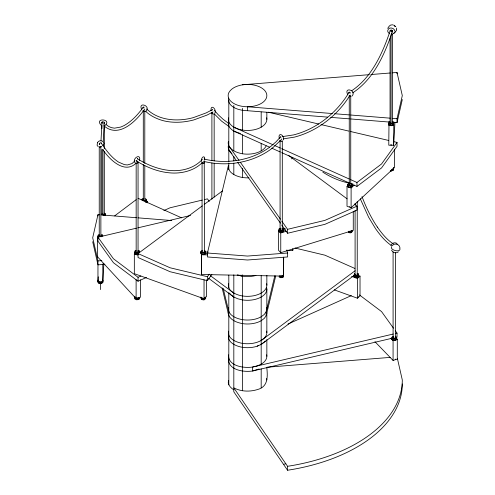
<?xml version="1.0" encoding="UTF-8"?>
<svg xmlns="http://www.w3.org/2000/svg" width="495" height="495" viewBox="0 0 495 495"><rect width="100%" height="100%" fill="white"/><g stroke="black" fill="none" stroke-linecap="round" stroke-linejoin="round"><path stroke-width="0.74" d="M201.743 161.562C200.116 158.084 205.171 153.964 204.775 159.359M204.237 162.249L204.491 251.67A1.207 0.699 0 0 1 203.6 252.252A1.207 0.699 0 0 1 202.325 252.004L202.09 251.485A1.207 0.699 0 0 1 202.177 251.312M101.902 128.681L101.908 125.439M355.132 274.341L355.125 274.527A1.207 0.699 0 0 0 355.998 275.115A1.207 0.699 0 0 0 357.279 274.88L357.532 274.366A1.207 0.699 0 0 0 357.081 273.902M104.247 122.853L103.251 141.168M391.05 29.966L391.817 30.424M103.863 263.792L102.781 282.144L97.948 282.051L98.258 276.816M283.691 257.381L283.524 276.123L201.416 274.508L201.496 253.366M201.416 274.508L201.576 253.49M203.185 254.795L203.228 254.096M286.636 250.291L292.78 250.408L292.861 249.01M394.967 122.29L393.612 145.295L388.779 145.196L389.014 121.424M393.612 145.295L393.828 121.85M283.282 139.887C284.724 134.584 277.379 131.744 279.372 138.73M101.005 140.58L101.964 122.686A1.77 1.677 42.6 0 0 102.131 123.397M204.181 160.392L204.497 158.208L204.218 158.604M143.154 108.034L143.296 107.322M387.802 30.071L387.789 31.779L389.454 33.796M352.65 92.881C373.645 79.175 384.572 54.648 392.337 31.692L391.842 30.436M350.633 93.048L349.328 92.138L349.216 92.825M282.15 228.306L283.431 228.869L283.121 231.573L280.888 232.106L278.963 231.258L279.279 228.56L280.764 228.201M278.963 231.258L279.279 228.56M283.121 231.573L283.431 228.869M278.963 276.847L280.888 277.695L283.121 277.157L283.431 274.459M99.514 214.774L97.973 214.651L92.701 237.779L97.973 260.915L97.948 282.051M228.48 98.09C227.446 107.601 240.05 110.688 247.5 110.707L327.659 117.123M228.48 117.841C227.298 121.789 230.695 125.297 233.819 127.184L273.221 144.88M228.48 121.789C227.298 125.742 230.695 129.244 233.819 131.138L269.707 147.25M228.48 141.539L228.152 142.987L228.808 145.876L239.048 160.417M228.48 145.487L228.152 146.935L228.808 149.824L236.375 160.572M228.48 165.237C227.149 172.792 236.418 176.523 242.494 177.476A19.348 11.175 0 0 0 248.942 177.823M228.48 283.734C227.149 291.283 236.418 295.02 242.494 295.967A19.348 11.175 0 0 0 266.687 283.722M228.48 307.432C227.149 314.981 236.418 318.718 242.494 319.665A19.348 11.175 0 0 0 261.181 316.775L264.256 314.461L266.192 311.77L274.812 275.783M228.48 331.13C227.149 338.685 236.418 342.416 242.494 343.369A19.348 11.175 0 0 0 266.687 331.118M228.48 335.078C227.149 342.633 236.418 346.37 242.494 347.317A19.348 11.175 0 0 0 257.177 346.203L261.181 344.427L353.869 275.622M228.48 354.828C227.954 366.201 243.837 368.379 252.506 367.067L393.259 334.026M228.48 358.776C227.954 370.155 243.837 372.333 252.506 371.015L392.51 338.153M228.48 380.5C227.298 384.454 230.695 387.956 233.819 389.85M266.848 289.13L266.848 308.874L266.192 311.77L266.192 315.717L264.256 318.415L261.181 320.723A19.348 11.175 0 0 1 242.494 323.619C237.26 322.647 231.549 320.636 228.808 315.717L222.162 287.979M266.848 367.822C267.746 377.233 268.055 386.923 257.177 389.645C249.536 391.947 240.947 391.625 233.819 387.87L287.564 466.302L287.564 470.25A154.799 89.372 0 0 0 402.299 383.922M392.399 122.296L397.027 122.667L397.027 118.72L402.299 95.584L397.027 72.456L392.411 72.827M397.027 122.667L402.299 99.538M286.846 250.012L287.564 253.013L287.564 256.961L247.5 260.005L207.436 256.961L207.436 253.013L228.449 165.293M275.709 275.981L266.192 315.717L266.848 312.828L266.848 332.578M104.061 213.166L105.33 213.747L104.977 215.127L103.48 215.474M214.96 113.101C216.866 108.832 210.152 103.628 211.08 110.769M357.316 273.351L358.578 273.933L358.225 276.631L355.973 277.144L354.08 276.278L354.432 273.58L354.432 274.898M358.225 276.631L358.578 273.933M139.559 160.392C141.261 152.225 130.779 159.291 135.512 163.22M134.888 253.298L135.246 250.6L134.888 253.298L136.781 254.164L138.284 253.824M138.13 250.377L139.392 250.953L139.033 252.339L136.781 252.846L134.888 251.98M139.392 297.86L139.033 299.24L136.781 299.753L134.888 298.881L135.246 297.501M392.244 121.566L393.494 122.154L393.11 124.845L390.852 125.346L388.977 124.462L389.361 121.77M388.977 124.462L389.361 123.088M393.11 124.845L393.494 122.154M391.069 170.917L391.26 170.224M393.11 170.435L393.494 167.737L393.11 170.435L390.852 170.93M392.38 31.445L392.102 31.711M101.995 122.327L102.106 121.999M391.91 30.288L390.215 30.616C382.765 53.045 371.553 77.511 351.846 90.641M99.433 143.216L99.458 144.583M390.957 245.613C391.619 242.699 396.476 241.418 397.621 244.617M97.49 142.708L97.094 145.227L98.189 146.687M103.399 145.146C105.942 141.137 98.994 138.841 97.428 142.801M104.692 126.454C119.437 138.216 136.608 120.656 144.794 108.925M394.719 32.249L393.587 33.728M392.436 31.482L392.424 31.562A1.207 0.978 15.5 0 1 391.854 32.07M282.311 140.766L281.927 141.224M104.105 123.546L103.696 124.028M349.099 92.268C336.928 112.767 316.905 128.879 293.69 134.9L282.138 136.651M350.138 95.04C337.708 115.316 317.573 131.101 294.445 137.121L283.245 138.897M202.306 205.877L138.043 253.576L138.043 257.53L170.101 271.73L207.436 280.659L207.436 276.711L209.218 274.18M207.436 280.659L211.885 274.341M394.014 141.712L397.027 142.418L381.558 163.975L356.957 182.482L356.957 186.429L350.627 183.589M102.954 145.753L103.467 145.054M143.445 107.038C137.919 114.45 132.4 120.817 124.214 125.526L120.78 127.054L114.456 128.168L111.338 127.63L108.473 126.367L106.326 124.691M135.036 160.764L131.992 163.597L127.413 164.953L124.424 164.649L118.447 162.051C111.109 157.187 105.874 149.923 100.999 142.758M388.81 26.433L390.728 25.004L393.042 24.818M395.635 31.915L393.723 33.351M392.17 245.712C394.41 242.445 400.022 244.252 400.047 248.187M145.153 111.152L144.491 111.455L142.919 110.787M280.628 136.799L275.963 141.879L271.142 146.099C252.475 160.498 227.1 164.544 204.41 159.112M280.201 140.728L272.547 147.974M213.06 111.913L207.133 115.038L193.786 119.926C183.565 122.612 172.656 123.255 162.385 120.471C156.253 118.614 150.22 115.762 145.592 111.245M393.308 337.089L393.209 337.188A1.207 0.699 0 0 0 393.457 337.949A1.207 0.699 0 0 0 394.769 338.11L395.431 337.739A1.207 0.699 0 0 0 395.288 337.046M202.387 159.328C195.11 167.384 184.394 170.664 174.32 170.695C161.098 170.546 148.376 165.633 137.276 158.678M146.409 202.208L147.349 201.335L145.982 200.846M206.601 279.694L206.601 296.4L204.039 298.77L134.331 273.673L134.331 253.923L135.178 253.131M394.589 149.243L394.589 167.477L351.11 207.721L347.007 206.248L347.007 186.497L347.948 185.625M351.753 184.74L352.879 183.695M351.11 207.721L351.11 187.976L354.222 185.099M355.961 277.93L356.604 277.342M334.23 289.853L357.47 298.225L357.47 278.475L360.026 276.105L358.522 275.56M357.47 298.225L360.026 295.855L360.026 276.105M146.056 111.14C151.21 105.695 137.69 101.283 141.7 109.574M352.025 96.061C357.18 90.597 343.617 86.235 347.651 94.508M135.772 163.486C124.196 174.203 109.271 159.26 102.935 149.731M114.673 215.87L136.193 199.671M356.957 186.429L381.558 167.923L397.027 146.365L397.027 142.418M261.181 344.427L264.256 342.113A19.348 11.175 0 0 0 265.178 341.074M204.769 250.476L205.685 251.769L205.685 253.081L204.206 254.189L201.812 254.003L200.896 252.71L200.896 251.392L202.375 250.284M200.896 251.392L201.812 252.685L204.206 252.871L205.685 251.769M201.812 299.586L201.812 298.275L204.206 298.46L205.685 297.353L205.685 298.671L204.206 299.778L201.812 299.586L200.896 298.293L200.896 296.981M204.157 204.497L222.694 190.742M261.181 340.473L355.107 270.753M351.481 183.441L352.39 184.734L352.39 186.052L350.899 187.153L348.505 186.955L347.595 185.662L347.595 184.344L349.086 183.243M347.595 184.344L348.505 185.637L350.899 185.835L352.39 184.734M350.899 232.737L352.39 231.635L352.39 230.324L350.899 231.419L350.899 232.737L348.505 232.545L348.505 231.227M395.814 336.365L396.712 337.658L396.712 338.976L395.22 340.071L392.826 339.873L391.929 338.58L391.929 337.262L393.42 336.167M391.929 337.262L392.826 338.561L395.22 338.759L396.712 337.658M143.148 198.309L141.644 199.405L142.535 200.704M145.536 198.514L146.427 199.813L144.924 200.908L143.129 200.753M145.425 201.861L146.427 201.131L146.427 199.813M98.666 237.402L98.09 236.53L98.09 235.212L99.111 234.494M98.09 280.801L98.09 282.119L98.95 283.425L101.339 283.647L102.867 282.565L102.781 263.915M272.448 148.055C253.162 162.935 226.927 167.038 203.513 161.358M137.635 161.123L136.942 161.252L136.348 160.634M398.444 251.837C396.272 253.681 392.603 252.827 391.564 250.154M257.177 346.203L258.353 345.516M104.736 125.711C113.039 118.905 93.475 117.309 101.302 125.421M388.934 28.592C391.106 27.046 394.732 28.568 394.849 31.309M212.516 109.63L206.137 112.916L193.347 117.618C177.358 122.061 158.313 120.495 146.65 108.925M350.955 96.253L350.151 96.327L349.253 95.578L349.253 185.693M136.36 228.201L97.973 237.21L113.442 258.767L138.043 277.274L140.852 276.012M97.973 237.21L97.973 241.164L113.442 262.715L138.043 281.228L146.483 277.435M287.997 324.046L351.332 295.608M163.826 210.561L170.101 207.776L202.208 200.098M281.779 225.046L287.564 233.263L324.899 224.334L356.957 210.134L356.957 206.18L324.899 220.386L287.564 229.315L281.779 221.098M266.687 354.816A19.348 11.175 0 0 1 261.181 364.171L257.177 365.947L252.506 367.067L252.506 371.015L259.176 369.01M390.184 30.628L392.349 31.668L392.51 30.869M390.963 338.518L393.073 340.696L394.478 340.244M395.183 340.022L397.293 339.341L397.293 359.085L393.073 360.447L374.925 341.668M212.089 112.928L212.534 113.887L213.469 114.098M98.313 237.909L97.478 237.006L97.478 256.757L97.837 256.645M279.533 230.163L278.487 230.484L278.487 250.229L280.764 252.697L353.269 230.392L353.269 211.402M283.041 229.08L285.231 228.405M283.183 230.621L285.398 229.94M279.626 231.716L280.764 232.947L286.271 231.252M97.478 256.757L136.113 298.615L140.382 297.303L140.382 279.836M242.494 84.793C237.266 85.777 231.524 87.764 228.808 92.695A19.348 11.175 0 0 0 245.811 106.716A19.348 11.175 0 0 0 266.774 94.613A19.348 11.175 0 0 0 242.494 84.793L369.344 74.665M204.447 199.565L207.436 198.848L209.218 201.378M278.963 229.946L280.888 230.794L283.121 230.255M282.379 276.018L280.888 276.377L280.888 277.695M283.926 464.223L285.832 463.772M137.87 227.849L190.556 215.48M395.517 333.494L397.027 333.141L397.027 337.095M354.08 274.96L355.973 275.826L358.225 275.313M134.888 298.881L134.888 297.563L136.781 298.435L139.033 297.922L139.033 299.24M388.977 123.15L390.852 124.028L393.11 123.527M103.826 125.909L104.309 125.439L104.309 148.543M281.655 141.335L280.727 141.149L280.077 140.165L280.077 230.274M370.885 74.541L390.103 73.006M97.973 260.915L101.822 260.605M104.897 264.311L97.973 264.862L92.701 241.727M267.096 367.216L390.122 357.396M287.564 253.013L247.5 256.057L207.436 253.013M203.105 163.554L204.002 163.226L204.466 162.156A1.207 0.978 13.2 0 1 204.113 162.83M388.779 125.452L393.612 125.544M205.908 252.054L208.216 252.103M205.524 253.446L207.826 253.49M201.416 254.764L207.448 254.882M332.281 113.541L247.5 106.759L247.5 110.707M334.595 113.726L349.241 114.896M350.782 115.019L390.085 118.163M392.399 118.348L397.027 118.72M330.74 117.365L349.241 118.843M350.782 118.967L389.318 122.055M101.048 214.892L136.416 217.72M137.957 217.843L171.784 220.541M268.315 112.204L318.743 124.041M321.001 124.573L348.851 131.113M350.355 131.466L388.742 140.475M237.223 274.985L242.494 276.222A19.348 11.175 0 0 0 255.903 275.492M266.687 117.829A19.348 11.175 0 0 1 242.494 130.08L237.823 128.96L233.819 127.184M240.49 133.551L233.819 131.138M266.192 145.876A19.348 11.175 0 0 1 242.494 153.778C237.26 152.806 231.549 150.796 228.808 145.876M349.235 183.131C339.836 181.195 330.864 177.346 322.82 172.136M295.032 248.032L324.899 255.179L354.872 268.451M237.823 275.102L242.494 276.222M207.436 276.711L170.101 267.783L138.043 253.576M347.007 186.497L351.11 187.976M358.269 277.12L358.745 277.287M351.611 276.365L357.47 278.475M134.331 253.923L137.499 255.061M208.482 278.221L233.819 297.025L237.823 298.801L242.494 299.921A19.348 11.175 0 0 0 266.687 287.669M274.632 145.511L280.257 148.042M281.667 148.673L349.216 179.004M350.627 179.636L356.957 182.482M271.817 148.197L280.257 151.99M281.667 152.621L349.216 182.958M138.043 198.285L181.665 217.874M101.153 146.693L99.681 147.151L99.241 146.749L99.241 236.084M137.864 162.193C138.959 162.354 136.762 163.901 136.137 163.133M391.384 34.05L392.201 34.285L392.461 33.833L392.461 122.401M202.802 163.48L202.306 163.09M281.933 228.851L282.317 229.136A1.207 0.699 0 0 1 282.057 229.897A1.207 0.699 0 0 1 280.739 230.051L280.083 229.674A1.207 0.699 0 0 1 280.461 228.851M136.942 161.252C148.085 168.17 160.881 172.91 174.104 173.077L174.29 173.071C184.375 173.033 194.857 169.946 202.164 162.725L202.065 162.372M228.381 126.064L221.568 121.133L214.106 113.726M393.278 243.856C386.737 239.605 381.8 233.368 377.339 227.075L377.431 227.211C371.027 217.701 366.034 207.318 361.993 196.608M391.186 245.353C384.813 241.003 379.931 234.853 375.513 228.61L368.608 217.181L360.304 198.817M288.368 155.269L347.075 198.842M354.488 204.348L356.957 206.18M210.338 275.647L233.819 293.077M228.554 123.36L223.127 119.295L218.246 114.791L214.378 110.391M231.976 153.444L230.744 152.522L228.808 149.824M359.42 294.927L381.558 311.59L393.488 328.216M233.819 297.025L230.744 294.711L229.581 293.096M204.249 251.157L204.491 251.491M396.433 338.444L397.293 339.341M281.76 231.852L282.329 232.464M395.257 330.679L397.027 333.141M240.384 162.31L280.442 219.198M237.711 162.465L280.442 223.146M396.118 338.11L396.712 338.976M287.564 470.25L233.819 391.823L233.819 274.849M102.007 234.352L102.867 235.657L101.339 236.74L98.95 236.517L98.09 235.212M280.665 136.855L280.956 137.412M223.239 288.523L228.808 311.77M397.429 358.628L402.299 379.974A154.799 89.372 0 0 1 287.564 466.302M266.52 307.432L266.848 308.874M266.52 378.526L266.848 379.974M228.152 312.828L228.808 315.717M396.476 28.017L396.656 29.001M397.027 72.456L397.027 73.774M395.486 252.475L395.486 337.268M395.22 338.759L395.22 340.071M393.086 251.868L393.086 338.209M393.073 340.696L393.073 360.447M392.826 338.561L392.826 339.873M391.069 34.594L391.069 123.162M390.852 124.028L390.852 125.346M390.054 38.598L390.054 122.55M357.242 201.527L357.242 274.694M355.973 275.826L355.973 277.144M355.094 203.34L355.094 204.887M355.094 210.282L355.094 275.053M350.899 185.835L350.899 187.153M350.745 96.018L350.745 183.818M348.505 185.637L348.505 186.955M292.78 248.892L292.78 250.408M291.821 157.379L291.821 158.92M287.564 229.315L287.564 233.263M283.524 257.134L283.524 276.123M283.121 275.845L283.121 277.157M282.305 141.168L282.305 228.968M281.191 139.633L281.191 138.909A1.207 0.377 76.5 0 0 281.426 139.101M280.888 230.794L280.888 232.106M280.764 232.947L280.764 252.697M266.848 112.452L266.848 119.289M266.848 275.3L266.848 285.176M266.848 339.564L266.848 356.276M261.181 111.994L261.181 127.184M261.181 143.29L261.181 150.882M261.181 275.61L261.181 364.171M261.181 368.88L261.181 387.87M242.494 108.356L242.494 130.08M242.494 134.788L242.494 153.778M242.494 168.362L242.494 177.476M242.494 274.904L242.494 390.765M233.819 105.46L233.819 150.882M233.819 156.352L233.819 160.912M233.819 163.189L233.819 174.58M228.808 100.454L228.808 161.976M228.808 163.499L228.808 169.575M228.808 275.158L228.808 288.071M228.808 292.78L228.808 384.838M214.156 113.943L214.156 160.924M214.156 163.232L214.156 197.121M211.903 160.658L211.903 112.909A1.207 0.922 -34 0 0 212.052 113.367M211.903 162.966L211.903 199.169M204.206 252.871L204.206 254.189M204.206 298.46L204.206 299.778M204.039 279.78L204.039 298.77M202.065 162.744L202.065 251.312M201.812 252.685L201.812 254.003M147.349 201.335L147.349 202.857M144.794 111.097L144.794 163.468M144.794 165.776L144.794 198.891M144.181 110.793A1.207 0.699 0 0 1 143.29 110.645L143.29 162.249M143.29 164.563L143.29 199.986M139.392 250.953L139.392 252.271A2.419 1.398 0 0 1 139.51 252.629M138.055 252.487L138.055 162.379A1.207 0.773 54 0 1 137.926 162.812M138.043 277.274L138.043 281.228M136.781 252.846L136.781 254.164M136.781 298.435L136.781 299.753M136.162 163.047L136.162 250.847M136.113 279.626L136.113 298.615M105.33 213.747L105.33 215.059M104.309 151.625L104.309 214.007M102.929 149.311L102.929 214.774M101.902 149.478L101.902 214.168M101.339 283.647L101.339 282.329L98.95 282.107L98.95 283.425M100.875 236.666L100.875 146.557A1.207 0.353 77.6 0 1 100.819 146.959M100.448 283.666L100.448 289.587M97.973 214.651L97.973 215.969M104.08 122.141A1.77 1.677 42.6 0 1 104.216 123.218M390.066 31.049A1.207 0.978 15.5 0 1 392.294 30.764M392.411 31.012A1.207 0.978 15.5 0 1 392.455 31.272M399.713 248.558A4.436 2.178 15.6 0 1 399.477 250.222L398.846 250.575A4.436 2.178 15.6 0 1 393.203 249.771A4.436 2.178 15.6 0 1 391.768 246.609M396.223 338.264A2.419 1.398 0 0 1 395.901 340.145A2.419 1.398 0 0 1 392.634 340.121A2.419 1.398 0 0 1 392.387 338.24M396.223 337.936A2.419 1.398 0 0 1 395.901 339.811A2.419 1.398 0 0 1 392.634 339.793A2.419 1.398 0 0 1 392.387 337.912M396.346 29.372A4.436 2.178 15.6 0 1 395.381 31.358M388.569 29.607A4.436 2.178 15.6 0 1 389.064 26.99M392.213 122.24A1.207 0.699 0 0 1 391.947 123.218L391.044 123.342A1.207 0.699 0 0 1 390.295 122.209M393.222 123.49A2.419 1.398 0 0 1 392.844 125.365A2.419 1.398 0 0 1 389.577 125.309A2.419 1.398 0 0 1 389.386 123.428M393.222 123.162A2.419 1.398 0 0 1 392.844 125.037A2.419 1.398 0 0 1 389.577 124.981A2.419 1.398 0 0 1 389.386 123.1M392.12 169.228A2.419 1.398 0 0 0 393.649 168.145A2.419 1.398 0 0 1 391.508 169.643M391.693 33.79A1.207 0.699 0 0 1 391.384 33.827M392.393 169.977A1.207 0.699 0 0 1 391.836 170.837A1.207 0.699 0 0 1 390.283 170.633M350.738 183.992A1.207 0.699 0 0 1 351.159 184.728A1.207 0.699 0 0 1 350.138 185.235L349.247 185.087A1.207 0.699 0 0 1 349.266 183.979M352.242 185.681A2.419 1.398 0 0 1 349.977 187.599A2.419 1.398 0 0 1 347.775 185.656M352.242 185.353A2.419 1.398 0 0 1 349.977 187.271A2.419 1.398 0 0 1 347.775 185.328M352.23 230.361A2.419 1.398 0 0 1 349.662 231.202M352.397 230.342A2.419 1.398 0 0 1 349.055 231.431M350.151 95.721A1.207 0.699 0 0 1 349.253 95.578A1.207 0.606 -65.7 0 0 349.359 95.999M349.173 93.178A1.207 0.78 53.5 0 1 349.173 92.188M351.116 232.396A1.207 0.699 0 0 1 349.99 232.817A1.207 0.699 0 0 1 348.882 232.384M283.425 230.534A2.419 1.398 0 0 1 280.882 232.458A2.419 1.398 0 0 1 279.267 230.225M283.109 229.89A2.419 1.398 0 0 1 282.831 231.771A2.419 1.398 0 0 1 279.557 231.771A2.419 1.398 0 0 1 279.267 229.897M283.425 274.15A2.419 1.398 0 0 1 283.425 275.214M282.119 275.975A2.419 1.398 0 0 1 280.269 275.975M283.425 274.478A2.419 1.398 0 0 1 283.425 275.548M283.115 275.863A2.419 1.398 0 0 1 279.273 275.863M281.036 140.586A1.207 0.699 0 0 1 280.232 140.32M282.391 276.897A1.207 0.699 0 0 1 281.191 277.689A1.207 0.699 0 0 1 279.991 276.897M280.226 140.623A1.207 0.91 -35.8 0 1 280.114 140.413M205.505 252.71A2.419 1.398 0 0 1 202.944 254.622A2.419 1.398 0 0 1 201.354 252.382M205.666 252.735A2.419 1.398 0 0 1 202.634 254.257A2.419 1.398 0 0 1 201.354 252.054M205.666 297.037A2.419 1.398 0 0 1 204.181 298.145M202.944 298.238A2.419 1.398 0 0 1 201.026 297.384M205.666 297.365A2.419 1.398 0 0 1 203.259 298.578A2.419 1.398 0 0 1 200.865 297.359M204.231 161.642A1.207 0.699 0 0 1 204.225 162.49M204.002 162.62A1.207 0.699 0 0 1 203.723 162.713M202.146 162.329A1.207 0.699 0 0 1 202.065 162.156M204.466 299.246A1.207 0.699 0 0 1 204.225 299.58M204.002 299.71A1.207 0.699 0 0 1 202.065 299.246M136.422 250.903A1.207 0.699 0 0 0 136.193 251.033L135.939 251.547A1.207 0.699 0 0 0 136.806 252.141A1.207 0.699 0 0 0 138.086 251.899L138.34 251.386A1.207 0.699 0 0 0 137.895 250.922M138.544 254.238A2.419 1.398 0 0 1 135.37 254.09A2.419 1.398 0 0 1 135.215 252.246M138.544 253.91A2.419 1.398 0 0 1 135.37 253.756A2.419 1.398 0 0 1 135.215 251.918M139.324 297.285A2.419 1.398 0 0 1 136.75 298.108M136.144 298.009A2.419 1.398 0 0 1 134.888 296.171M139.503 297.266A2.419 1.398 0 0 1 136.441 298.398A2.419 1.398 0 0 1 134.888 296.499M138.303 162.044A1.207 0.699 0 0 1 136.929 162.632M136.577 161.054A1.207 0.613 -65.3 0 1 136.379 160.751M137.301 158.87A1.207 0.613 -65.3 0 1 137.641 158.883M138.216 299.314A1.207 0.699 0 0 1 137.09 299.729A1.207 0.699 0 0 1 135.983 299.289M101.246 234.896A1.207 0.699 0 0 1 101.58 235.725L100.906 236.09A1.207 0.699 0 0 1 99.285 235.323M98.183 237.575A2.419 1.398 0 0 1 98.239 236.505M98.183 237.241A2.419 1.398 0 0 1 98.239 236.177M98.573 235.868A2.419 1.398 0 0 1 99.031 235.614M102.706 280.195A2.419 1.398 0 0 1 102.651 281.259M101.859 281.822A2.419 1.398 0 0 1 99.458 281.964M98.183 281.185A2.419 1.398 0 0 1 98.239 280.114M102.706 280.523A2.419 1.398 0 0 1 102.651 281.593M102.323 281.903A2.419 1.398 0 0 1 98.486 281.834M98.183 281.513A2.419 1.398 0 0 1 98.239 280.448M101.153 146.471A1.207 0.699 0 0 1 99.953 146.539M99.47 144.639A1.207 0.922 -33.3 0 1 99.65 143.401M100.151 143.036A1.207 0.922 -33.3 0 1 101.537 143.432M101.648 282.923A1.207 0.699 0 0 1 100.875 283.647A1.207 0.699 0 0 1 99.464 283.4M104.204 214.001A1.207 0.699 0 0 1 103.802 214.824L102.904 214.954A1.207 0.699 0 0 1 102.131 213.828M105.045 215.084A2.419 1.398 0 0 1 105.355 215.405M105.045 214.756A2.419 1.398 0 0 1 105.509 215.43M101.951 122.927A1.207 0.978 14.2 0 1 103.102 121.782M103.703 121.968A1.207 0.978 14.2 0 1 104.142 122.364M104.259 122.612A1.207 0.978 14.2 0 1 104.259 123.125M144.787 199.064A1.207 0.699 0 0 1 145.196 199.801A1.207 0.699 0 0 1 144.175 200.302L143.284 200.159A1.207 0.699 0 0 1 143.315 199.052M146.291 200.76A2.419 1.398 0 0 1 145.938 202.139M146.291 200.432A2.419 1.398 0 0 1 145.487 202.065M143.395 111.066A1.207 0.613 -65.4 0 1 143.29 110.645M143.129 107.959A1.207 0.773 53.9 0 1 143.371 107.118M144.045 107.137A1.207 0.773 53.9 0 1 144.286 107.285M212.547 113.293A1.207 0.699 0 0 1 211.835 112.551M212.59 110.026A1.207 0.359 77.3 0 1 212.609 109.797M358.702 275.938A2.419 1.398 0 0 1 355.942 277.478A2.419 1.398 0 0 1 354.074 275.542M358.238 275.263A2.419 1.398 0 0 1 358.547 275.585M358.238 274.935A2.419 1.398 0 0 1 356.573 277.157A2.419 1.398 0 0 1 354.074 275.214M354.401 274.898A2.419 1.398 0 0 1 354.853 274.645M391.823 144.837A1.207 0.699 0 0 1 390.617 144.812M349.643 206.78A1.207 0.699 0 0 1 349.359 206.706M358.126 276.272A1.207 0.699 0 0 1 358.071 277.256A1.207 0.699 0 0 1 356.357 277.225M356.177 277.076A1.207 0.699 0 0 1 356.066 276.903M358.399 296.697A1.207 0.699 0 0 1 358.071 297.006M395.48 359.067A1.207 0.699 0 0 1 395.159 359.376M395.728 26.551L394.886 26.365A0.804 0.353 41 0 1 394.354 25.802L393.841 25.14L395.728 26.551"/></g></svg>
